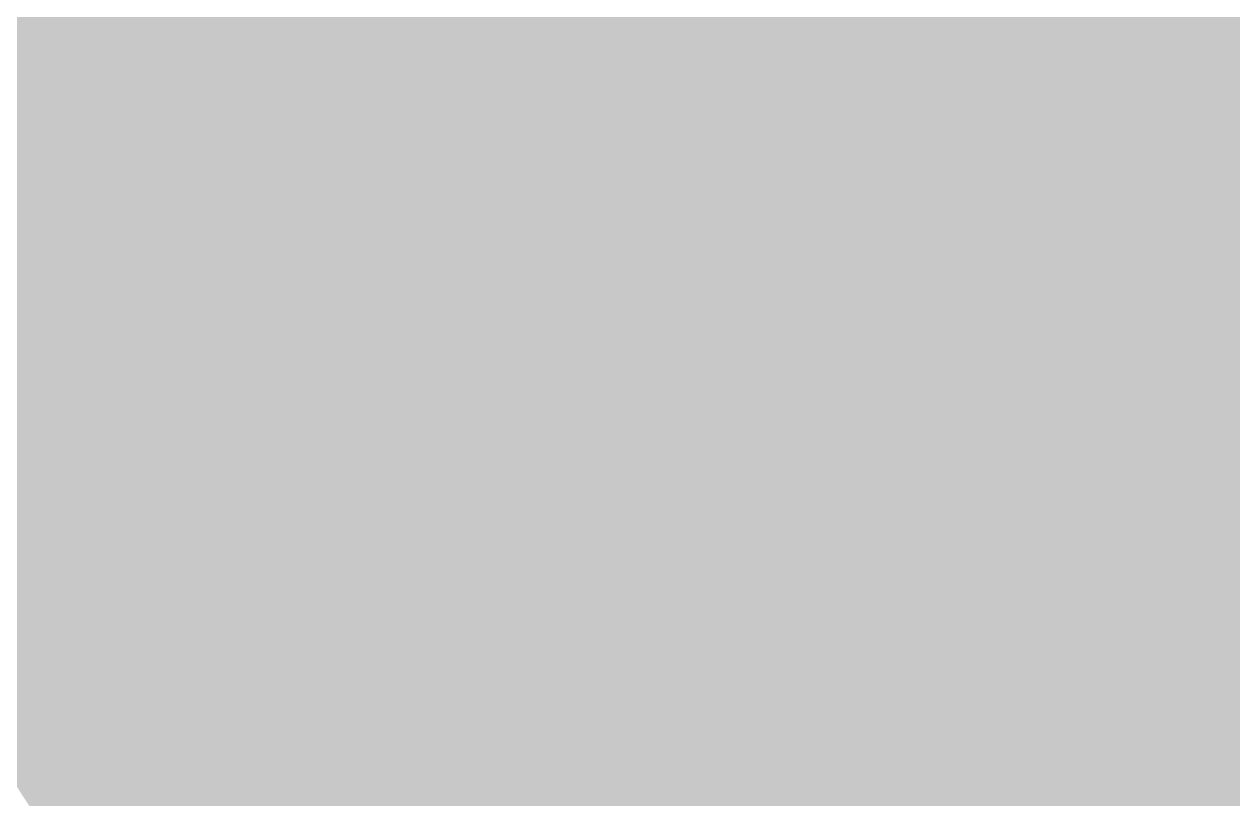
# Model space of a CAD drawing. Header units: inches. Extents: x 22 to 371, y 55 to 284.
# Drawn here: x 60.828 to 62.015, y 176.212 to 176.973 of the extents above; entities that cross this region are included whole.
import ezdxf

# ---------------------------------------------------------------- set-up
doc = ezdxf.new("R2010")
doc.units = ezdxf.units.IN
for name, color, linetype in [('Bottom Layer', 5, 'Continuous'), ('Bottom Solder', 6, 'Continuous'), ('Drill Drawing', 1, 'Continuous'), ('Layer 1', 16, 'Continuous'), ('Layer 2', 76, 'Continuous'), ('Multi-Layer', 9, 'Continuous'), ('Pad Holes', 156, 'Continuous'), ('Top Layer', 1, 'Continuous'), ('Top Solder', 216, 'Continuous')]:
    doc.layers.add(name, color=color, linetype=linetype)

# ---------------------------------------------------------------- blocks, each defined once
blk = doc.blocks.new('HDR1X2__323')
at = {"layer": 'Bottom Layer'}
h = blk.add_hatch(color=5, dxfattribs=at)
edge = h.paths.add_edge_path()
edge.add_arc((2.54, 0), 0.75, 0, 360)
at = {"layer": 'Bottom Solder'}
h = blk.add_hatch(color=6, dxfattribs=at)
edge = h.paths.add_edge_path()
edge.add_arc((2.54, 0), 0.8516, 0, 360)
at = {"layer": 'Layer 1'}
h = blk.add_hatch(color=16, dxfattribs=at)
edge = h.paths.add_edge_path()
edge.add_arc((2.54, 0), 0.75, 0, 360)
at = {"layer": 'Layer 2'}
h = blk.add_hatch(color=76, dxfattribs=at)
edge = h.paths.add_edge_path()
edge.add_arc((2.54, 0), 0.75, 0, 360)
at = {"layer": 'Multi-Layer'}
h = blk.add_hatch(color=9, dxfattribs=at)
edge = h.paths.add_edge_path()
edge.add_arc((2.54, 0), 0.75, 0, 360)
at = {"layer": 'Pad Holes'}
h = blk.add_hatch(color=7, dxfattribs=at)
edge = h.paths.add_edge_path()
edge.add_arc((2.54, 0), 0.45, 0, 360)
at = {"layer": 'Top Layer'}
h = blk.add_hatch(color=1, dxfattribs=at)
edge = h.paths.add_edge_path()
edge.add_arc((2.54, 0), 0.75, 0, 360)
at = {"layer": 'Top Solder'}
h = blk.add_hatch(color=216, dxfattribs=at)
edge = h.paths.add_edge_path()
edge.add_arc((2.54, 0), 0.8516, 0, 360)

msp = doc.modelspace()

# ---------------------------------------------------------------- linework, layer by layer
at = {"layer": 'Drill Drawing'}
for points in [[(61.4164, 176.8012, 0.0508, 0.0508, 0), (61.5434, 176.9282, 0.0508, 0.0508, 0)], [(61.5434, 176.9282, 0.0508, 0.0508, 0), (61.6704, 176.8012, 0.0508, 0.0508, 0)], [(61.2894, 176.8012, 0.0508, 0.0508, 0), (61.4164, 176.6742, 0.0508, 0.0508, 0)], [(61.2894, 176.8012, 0.0508, 0.0508, 0), (61.4164, 176.8012, 0.0508, 0.0508, 0)], [(61.6704, 176.8012, 0.0508, 0.0508, 0), (61.7974, 176.8012, 0.0508, 0.0508, 0)], [(61.6704, 176.6742, 0.0508, 0.0508, 0), (61.7974, 176.8012, 0.0508, 0.0508, 0)], [(61.2894, 176.5472, 0.0508, 0.0508, 0), (61.4164, 176.6742, 0.0508, 0.0508, 0)], [(61.6704, 176.6742, 0.0508, 0.0508, 0), (61.7974, 176.5472, 0.0508, 0.0508, 0)], [(61.2894, 176.5472, 0.0508, 0.0508, 0), (61.4164, 176.5472, 0.0508, 0.0508, 0)], [(61.4164, 176.5472, 0.0508, 0.0508, 0), (61.5434, 176.4202, 0.0508, 0.0508, 0)], [(61.5434, 176.4202, 0.0508, 0.0508, 0), (61.6704, 176.5472, 0.0508, 0.0508, 0)], [(61.6704, 176.5472, 0.0508, 0.0508, 0), (61.7974, 176.5472, 0.0508, 0.0508, 0)]]:
    msp.add_lwpolyline(points, format="xyseb", dxfattribs=at)
for points in [[(61.5307, 176.9282, 0.0254, 0.0254, 1), (61.5561, 176.9282, 0.0254, 0.0254, 1)], [(61.5307, 176.9282, 0.0254, 0.0254, 1), (61.5561, 176.9282, 0.0254, 0.0254, 1)], [(61.2767, 176.8012, 0.0254, 0.0254, 1), (61.3021, 176.8012, 0.0254, 0.0254, 1)], [(61.2767, 176.8012, 0.0254, 0.0254, 1), (61.3021, 176.8012, 0.0254, 0.0254, 1)], [(61.4037, 176.8012, 0.0254, 0.0254, 1), (61.4291, 176.8012, 0.0254, 0.0254, 1)], [(61.4037, 176.8012, 0.0254, 0.0254, 1), (61.4291, 176.8012, 0.0254, 0.0254, 1)], [(61.6577, 176.8012, 0.0254, 0.0254, 1), (61.6831, 176.8012, 0.0254, 0.0254, 1)], [(61.6577, 176.8012, 0.0254, 0.0254, 1), (61.6831, 176.8012, 0.0254, 0.0254, 1)], [(61.7847, 176.8012, 0.0254, 0.0254, 1), (61.8101, 176.8012, 0.0254, 0.0254, 1)], [(61.7847, 176.8012, 0.0254, 0.0254, 1), (61.8101, 176.8012, 0.0254, 0.0254, 1)], [(61.4037, 176.6742, 0.0254, 0.0254, 1), (61.4291, 176.6742, 0.0254, 0.0254, 1)], [(61.4037, 176.6742, 0.0254, 0.0254, 1), (61.4291, 176.6742, 0.0254, 0.0254, 1)], [(61.6577, 176.6742, 0.0254, 0.0254, 1), (61.6831, 176.6742, 0.0254, 0.0254, 1)], [(61.6577, 176.6742, 0.0254, 0.0254, 1), (61.6831, 176.6742, 0.0254, 0.0254, 1)], [(61.2767, 176.5472, 0.0254, 0.0254, 1), (61.3021, 176.5472, 0.0254, 0.0254, 1)], [(61.2767, 176.5472, 0.0254, 0.0254, 1), (61.3021, 176.5472, 0.0254, 0.0254, 1)], [(61.4037, 176.5472, 0.0254, 0.0254, 1), (61.4291, 176.5472, 0.0254, 0.0254, 1)], [(61.4037, 176.5472, 0.0254, 0.0254, 1), (61.4291, 176.5472, 0.0254, 0.0254, 1)], [(61.6577, 176.5472, 0.0254, 0.0254, 1), (61.6831, 176.5472, 0.0254, 0.0254, 1)], [(61.6577, 176.5472, 0.0254, 0.0254, 1), (61.6831, 176.5472, 0.0254, 0.0254, 1)], [(61.7847, 176.5472, 0.0254, 0.0254, 1), (61.8101, 176.5472, 0.0254, 0.0254, 1)], [(61.7847, 176.5472, 0.0254, 0.0254, 1), (61.8101, 176.5472, 0.0254, 0.0254, 1)], [(61.5307, 176.4202, 0.0254, 0.0254, 1), (61.5561, 176.4202, 0.0254, 0.0254, 1)], [(61.5307, 176.4202, 0.0254, 0.0254, 1), (61.5561, 176.4202, 0.0254, 0.0254, 1)]]:
    msp.add_lwpolyline(points, format="xyseb", close=True, dxfattribs=at)
at = {"layer": 'Top Layer'}
for points in [[(61.5434, 176.6742, 0.254, 0.254, 0), (61.6387, 176.579, 0.254, 0.254, 0)], [(61.6387, 174.5343, 0.254, 0.254, 0), (61.6387, 176.579, 0.254, 0.254, 0)]]:
    msp.add_lwpolyline(points, format="xyseb", dxfattribs=at)
for points in [[(61.4799, 176.6742, 0.127, 0.127, 1), (61.6069, 176.6742, 0.127, 0.127, 1)], [(61.5752, 176.579, 0.127, 0.127, 1), (61.7022, 176.579, 0.127, 0.127, 1)], [(61.5752, 176.579, 0.127, 0.127, 1), (61.7022, 176.579, 0.127, 0.127, 1)]]:
    msp.add_lwpolyline(points, format="xyseb", close=True, dxfattribs=at)

# ---------------------------------------------------------------- block references
msp.add_blockref('HDR1X2__323', (59.0035, 176.6742))

doc.saveas('drawing.dxf')
